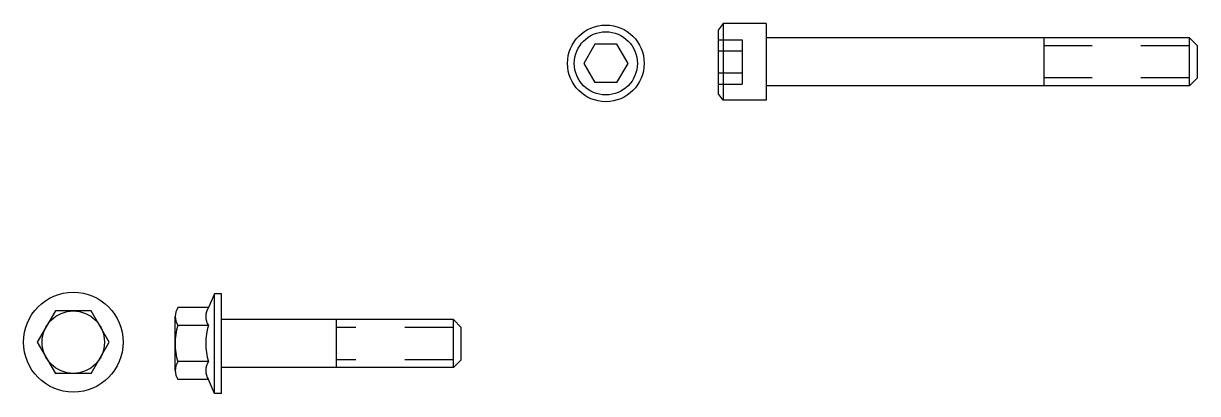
# Model space of a CAD drawing. Header units: millimetres. Extents: x 193.54 to 195.95, y 173.65 to 174.41.
import ezdxf

# ---------------------------------------------------------------- set-up
doc = ezdxf.new("R2010")
doc.units = ezdxf.units.MM
doc.linetypes.add('DASHED', pattern=[0.75, 0.5, -0.25])

# ---------------------------------------------------------------- blocks, each defined once
blk = doc.blocks.new('Vite a flangia esagonale - 10 mm da sopra')
at = {"color": 0, "linetype": 'Continuous'}
for p, q in [((-3.69, 6.4, 9.55), (-7.39, 0, 9.55)), ((3.69, 6.4, 9.55), (-3.69, 6.4, 9.55)), ((7.39, 0, 9.55), (3.69, 6.4, 9.55)), ((-7.39, 0, 9.55), (-3.69, -6.4, 9.55)), ((3.69, -6.4, 9.55), (7.39, 0, 9.55)), ((3.69, -6.4, 9.55), (-3.69, -6.4, 9.55))]:
    blk.add_line(p, q, dxfattribs=at)
for radius in [10.24, 6.4]:
    blk.add_circle((0, 0), radius, dxfattribs=at)
blk = doc.blocks.new('Vite a flangia esagonale - 10 x 50 mm di lato')
at = {"color": 0, "linetype": 'Continuous'}
for p, q in [((-1.48, 10.24), (-2.72, 7.39)), ((-1.48, -10.24), (-1.48, 10.24)), ((0, 10.24), (-1.48, 10.24)), ((0, -10.24), (0, 10.24)), ((-2.72, 7.39), (-9, 7.39)), ((-9.55, -5.54), (-9.55, 5.54)), ((47.59, 4.92), (0, 4.92)), ((23.62, -4.92), (23.62, 4.92)), ((49.21, 3.3), (47.59, 4.92)), ((47.59, -4.92), (47.59, 4.92)), ((-2.72, 3.69), (-9, 3.69)), ((49.21, -3.3), (49.21, 3.3)), ((-2.72, -3.69), (-9, -3.69)), ((49.21, -3.3), (47.59, -4.92)), ((47.59, -4.92), (0, -4.92)), ((-2.72, -7.39), (-9, -7.39)), ((-1.48, -10.24), (-2.72, -7.39)), ((0, -10.24), (-1.48, -10.24))]:
    blk.add_line(p, q, dxfattribs=at)
at = {"color": 0, "linetype": 'DASHED'}
for p, q in [((47.59, 3.3), (23.62, 3.3)), ((47.59, -3.3), (23.62, -3.3))]:
    blk.add_line(p, q, dxfattribs=at)
at = {"color": 0, "linetype": 'Continuous'}
for centre, radius, start, end in [((-6.14, 5.54), 3.4, 147.1328, 212.8672), ((0.14, 5.54), 3.4, 147.1328, 212.8672), ((3.25, 0), 12.8, 163, 197), ((9.53, 0), 12.8, 162.88, 196.7786), ((-6.14, -5.54), 3.4, 147.1328, 212.8672), ((0.14, -5.54), 3.4, 147.1328, 212.8672)]:
    blk.add_arc(centre, radius, start, end, dxfattribs=at)
blk = doc.blocks.new('Brugola esagonale - 10 mm da sopra')
at = {"color": 0, "linetype": 'Continuous'}
for p, q in [((-2.27, 3.94), (-4.55, 0)), ((2.27, 3.94), (-2.27, 3.94)), ((4.55, 0), (2.27, 3.94)), ((-4.55, 0), (-2.27, -3.94)), ((2.27, -3.94), (4.55, 0)), ((2.27, -3.94), (-2.27, -3.94))]:
    blk.add_line(p, q, dxfattribs=at)
for radius in [7.87, 6.48]:
    blk.add_circle((0, 0), radius, dxfattribs=at)
blk = doc.blocks.new('Brugola esagonale - 10 x 90 mm di lato')
at = {"color": 0, "linetype": 'Continuous'}
for p, q in [((-8.86, 7.87), (-9.84, 6.48)), ((-8.86, 7.87), (-8.86, -7.87)), ((0, 7.87), (-8.86, 7.87)), ((0, 7.87), (0, -7.87)), ((-9.84, 6.48), (-9.84, -6.48)), ((86.96, 4.92), (0, 4.92)), ((57.09, -4.92), (57.09, 4.92)), ((86.96, -4.92), (86.96, 4.92)), ((88.58, 3.3), (86.96, 4.92)), ((88.58, -3.3), (88.58, 3.3)), ((88.58, -3.3), (86.96, -4.92)), ((-8.86, -7.87), (-9.84, -6.48)), ((86.96, -4.92), (0, -4.92)), ((0, -7.87), (-8.86, -7.87))]:
    blk.add_line(p, q, dxfattribs=at)
at = {"color": 0, "linetype": 'DASHED'}
for p, q in [((-9.84, 4.55), (-9.84, -4.55)), ((-9.84, 4.55), (-4.92, 4.55)), ((-4.92, 4.55), (-4.92, -4.55)), ((86.96, 3.3), (57.09, 3.3)), ((-9.84, 2.27), (-4.92, 2.27)), ((-9.84, -2.27), (-4.92, -2.27)), ((-9.84, -4.55), (-4.92, -4.55)), ((86.96, -3.3), (57.09, -3.3))]:
    blk.add_line(p, q, dxfattribs=at)

msp = doc.modelspace()

# ---------------------------------------------------------------- block references
at = {"xscale": 0.009999999999990905, "yscale": 0.009999999999990905, "zscale": 0.009999999999990905}
for name, p in [('Brugola esagonale - 10 mm da sopra', (194.7381, 174.3287)), ('Brugola esagonale - 10 x 90 mm di lato', (195.0673, 174.3318)), ('Vite a flangia esagonale - 10 mm da sopra', (193.6445, 173.7564)), ('Vite a flangia esagonale - 10 x 50 mm di lato', (193.9491, 173.7534))]:
    msp.add_blockref(name, p, dxfattribs=at)

doc.saveas('drawing.dxf')
